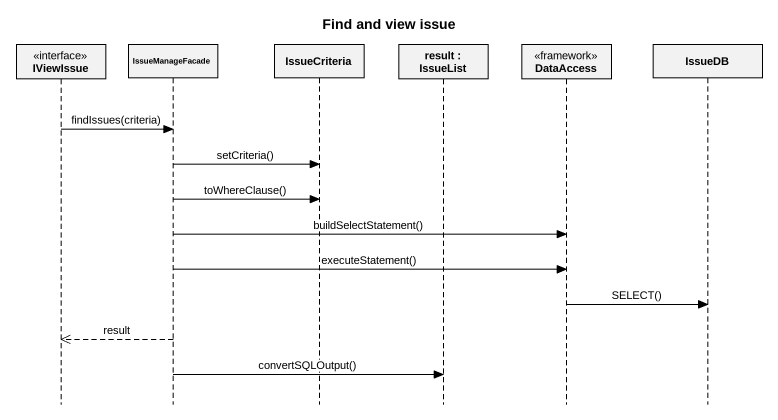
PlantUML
@startuml
title Find and view issue
hide footbox
participant IViewIssue <<interface>>
participant IssueManageFacade
participant IssueCriteria
participant "result : IssueList" as result
participant DataAccess <<framework>>
participant IssueDB

IViewIssue -> IssueManageFacade : findIssues(criteria)
IssueManageFacade -> IssueCriteria : setCriteria()
IssueManageFacade -> IssueCriteria : toWhereClause()
IssueManageFacade -> DataAccess : buildSelectStatement()
IssueManageFacade -> DataAccess : executeStatement()
DataAccess -> IssueDB : SELECT()
IssueManageFacade -->> IViewIssue : result
IssueManageFacade -> result : convertSQLOutput()
@enduml
